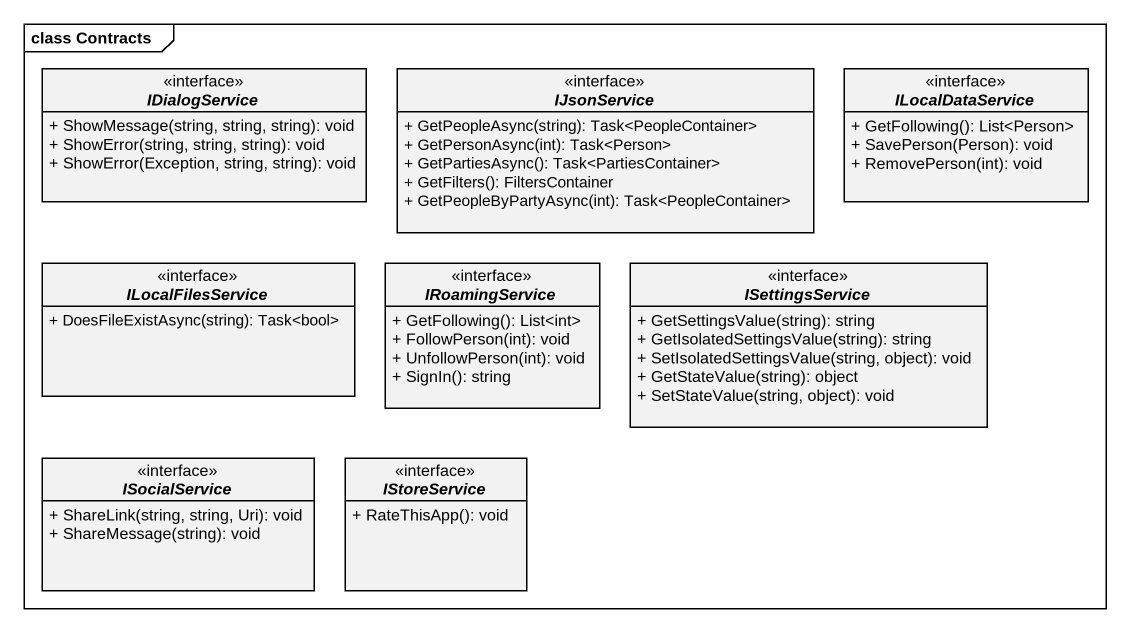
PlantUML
@startuml
mainframe class Contracts
hide circle
hide empty members
skinparam classAttributeIconSize 0
interface IDialogService {
  + ShowMessage(string, string, string): void
  + ShowError(string, string, string): void
  + ShowError(Exception, string, string): void
}
interface IJsonService {
  + GetPeopleAsync(string): Task<PeopleContainer>
  + GetPersonAsync(int): Task<Person>
  + GetPartiesAsync(): Task<PartiesContainer>
  + GetFilters(): FiltersContainer
  + GetPeopleByPartyAsync(int): Task<PeopleContainer>
}
interface ILocalDataService {
  + GetFollowing(): List<Person>
  + SavePerson(Person): void
  + RemovePerson(int): void
}
interface ILocalFilesService {
  + DoesFileExistAsync(string): Task<bool>
}
interface IRoamingService {
  + GetFollowing(): List<int>
  + FollowPerson(int): void
  + UnfollowPerson(int): void
  + SignIn(): string
}
interface ISettingsService {
  + GetSettingsValue(string): string
  + GetIsolatedSettingsValue(string): string
  + SetIsolatedSettingsValue(string, object): void
  + GetStateValue(string): object
  + SetStateValue(string, object): void
}
interface ISocialService {
  + ShareLink(string, string, Uri): void
  + ShareMessage(string): void
}
interface IStoreService {
  + RateThisApp(): void
}
@enduml
